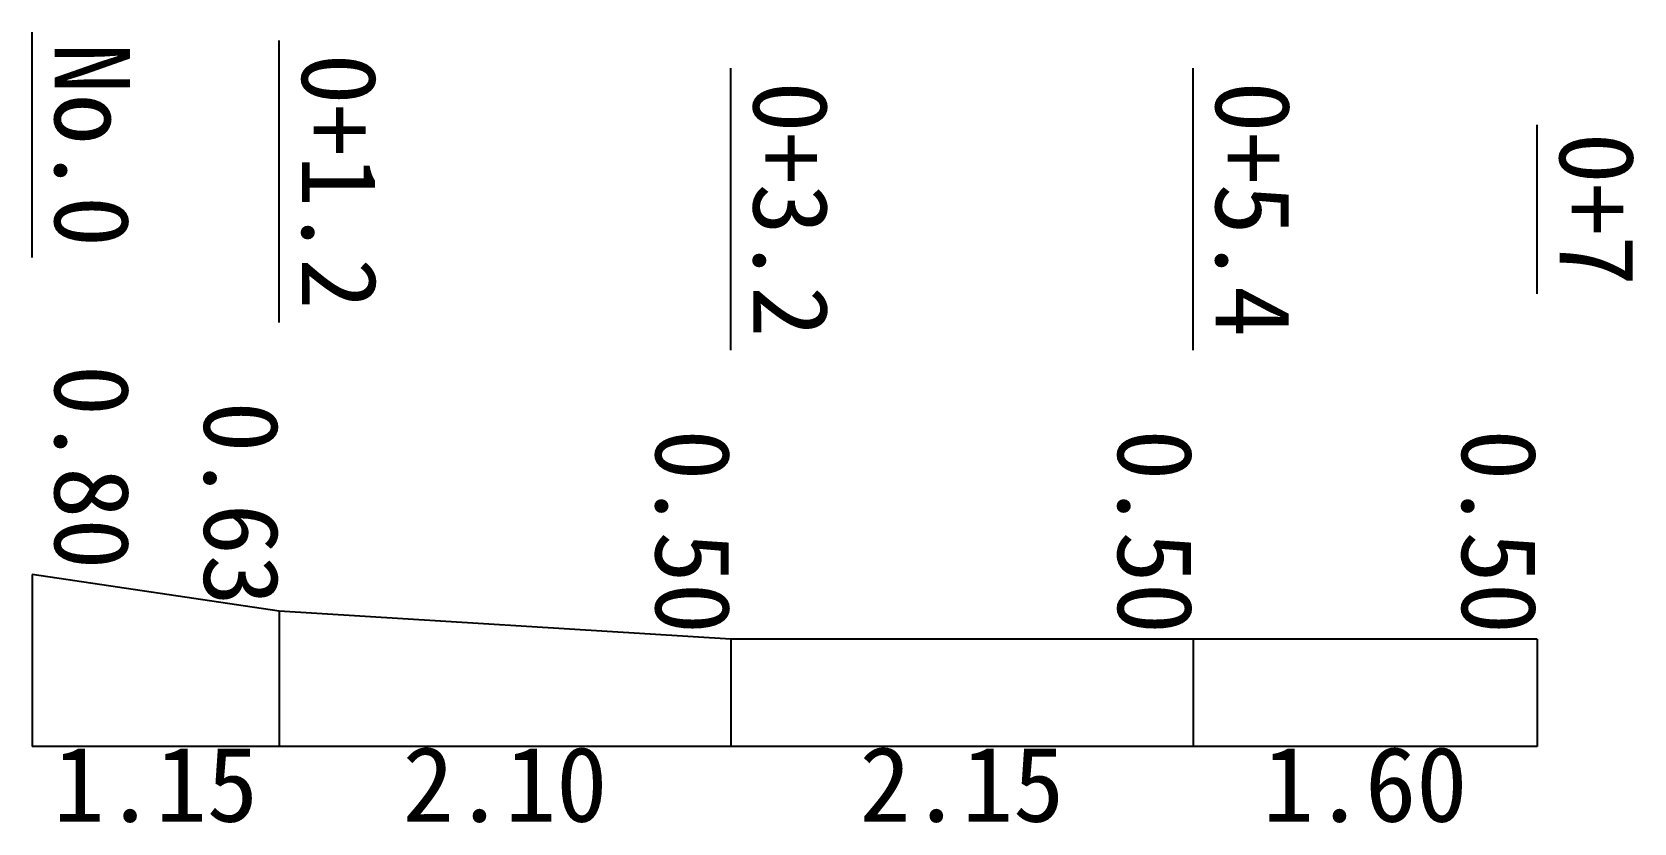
# Model space of a CAD drawing. Header units: metres. Extents: x 0 to 7451, y -356 to 3325.
import ezdxf
from ezdxf.enums import TextEntityAlignment as Align

# ---------------------------------------------------------------- set-up
doc = ezdxf.new("R2010")
doc.units = ezdxf.units.M
doc.styles.add('STYLE1', font='msgothic.ttc')

msp = doc.modelspace()

# ---------------------------------------------------------------- linework, layer by layer
at = {"color": 5}
for p, q in [((0, 2275), (0, 3325)), ((1150, 1973.75), (1150, 3286.25)), ((3250, 1843.75), (3250, 3156.25)), ((5400, 1843.75), (5400, 3156.25)), ((7000, 2106.25), (7000, 2893.75))]:
    msp.add_line(p, q, dxfattribs=at)
for p, q in [((0, 800), (0, 0)), ((0, 800), (0, 0)), ((1150, 630), (0, 800)), ((1150, 630), (1150, 0)), ((3250, 500), (1150, 630)), ((3250, 500), (3250, 0)), ((5400, 500), (3250, 500)), ((5400, 500), (5400, 0)), ((7000, 500), (5400, 500)), ((7000, 500), (7000, 0)), ((0, 0), (0, 0)), ((1150, 0), (0, 0)), ((1150, 0), (1150, 0)), ((3250, 0), (1150, 0)), ((3250, 0), (3250, 0)), ((5400, 0), (3250, 0)), ((5400, 0), (5400, 0)), ((7000, 0), (5400, 0)), ((7000, 0), (7000, 0))]:
    msp.add_line(p, q)

# ---------------------------------------------------------------- texts
at = {"color": 5, "style": 'STYLE1'}
for s, p in [('No.0', (0, 2800)), ('0+1.2', (1150, 2630)), ('0+3.2', (3250, 2500)), ('0+5.4', (5400, 2500)), ('0+7', (7000, 2500))]:
    msp.add_text(s, height=350, rotation=-90, dxfattribs=at).set_placement(p, align=Align.BOTTOM_CENTER)
at = {"style": 'STYLE1'}
msp.add_text('0.80', height=350, rotation=-90, dxfattribs=at).set_placement((0, 1300), align=Align.BOTTOM_CENTER)
for s, p in [('0.63', (1150, 1130)), ('0.50', (3250, 1000)), ('0.50', (5400, 1000)), ('0.50', (7000, 1000))]:
    msp.add_text(s, height=350, rotation=-90, dxfattribs=at).set_placement(p, align=Align.TOP_CENTER)
for s, p in [('1.15', (575, 0)), ('2.10', (2200, 0)), ('2.15', (4325, 0)), ('1.60', (6200, 0))]:
    msp.add_text(s, height=350, dxfattribs=at).set_placement(p, align=Align.TOP_CENTER)

doc.saveas('drawing.dxf')
